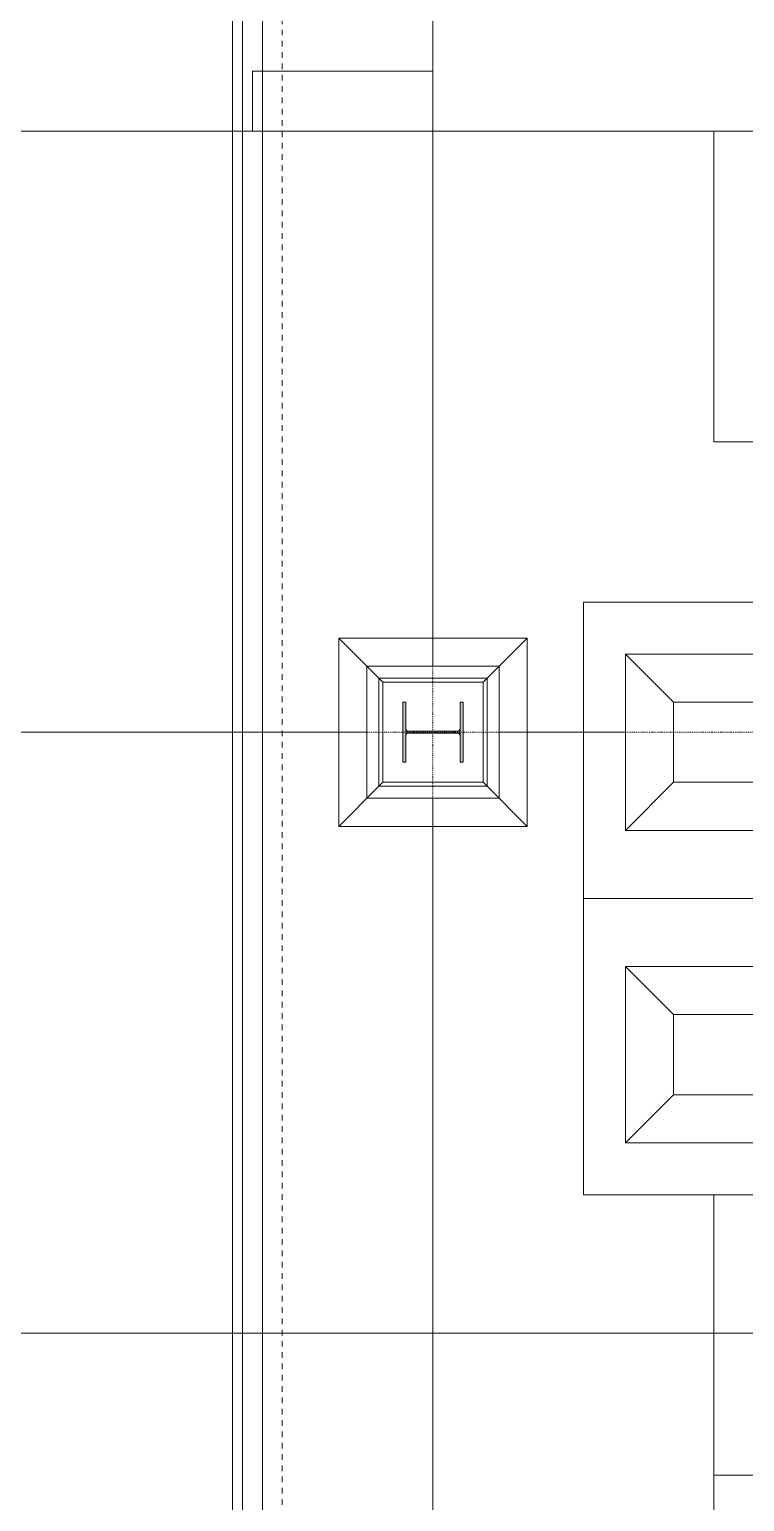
# Model space of a CAD drawing. Extents: x -32000 to 416743, y -254124 to 144214.
# Drawn here: x 6988 to 10554, y 41159 to 48509 of the extents above; entities that cross this region are included whole.
import ezdxf

# ---------------------------------------------------------------- set-up
doc = ezdxf.new("R2010")
doc.units = 0
doc.header["$LTSCALE"] = 10
for name, pattern in [('H12PL4$0$JJP_三點線', [0.9, 0.3, -0.15, 0, -0.15, 0, -0.15, 0, -0.15]), ('H12PL4$0$TAI_虛線', [5.644, 2.822, -2.822]), ('XFM7P40ICA$0$H12PL4$0$DOTK1', [0.01, 0.005, -0.005]), ('XFM7P40ICA$0$H12PL4$0$JJP_三點線', [0.9, 0.3, -0.15, 0, -0.15, 0, -0.15, 0, -0.15]), ('XFM7P40ICA$0$H12PL4$0$JJP_虛線(退縮線、投影線、地下室範圍、非屬本工程、圖面分區)', [0.45, 0.3, -0.15])]:
    doc.linetypes.add(name, pattern=pattern)
for name, color, linetype in [('H12PL4$0$A-ROOF', 252, 'Continuous'), ('H12PL4$0$S-COL', 252, 'Continuous'), ('H12PL4$0$S-GRID', 252, 'Continuous'), ('XFM7P40ICA$0$H12PL4$0$A-WALL-EX', 252, 'Continuous'), ('XFM7P40ICA$0$H12PL4$0$Hattch', 252, 'Continuous'), ('XFM7P40ICA$0$H12PL4$0$L40_19_MEJI', 252, 'Continuous'), ('XFM7P40ICA$0$H12PL4$0$L40_19_STEEL2', 252, 'Continuous'), ('XFM7P40ICA$0$H12PL4$0$L40_19_SUGATA3', 252, 'Continuous'), ('XFM7P40ICA$0$H12PL4$0$L40_19_SUGATAD', 252, 'Continuous'), ('XFM7P40ICA$0$H12PL4$0$L40_19_設備基礎', 252, 'Continuous'), ('XFM7P40ICA$0$H12PL4$0$S-COL', 252, 'Continuous'), ('XFM7P40ICA$0$H12PL4$0$S-GRID', 252, 'Continuous')]:
    doc.layers.add(name, color=color, linetype=linetype)

# ---------------------------------------------------------------- blocks, each defined once
blk = doc.blocks.new('H12PL4')
at = {"layer": 'H12PL4$0$A-ROOF', "linetype": 'H12PL4$0$TAI_虛線', "lineweight": 0, "flags": 128}
blk.add_lwpolyline([(8248.1, 2650), (8248.1, 57349.9)], dxfattribs=at)
at = {"layer": 'H12PL4$0$S-COL', "lineweight": 0, "flags": 128}
for points in [[(8530, 44530), (8530, 45470)], [(8730, 45270), (8530, 45470)], [(8530, 45470), (9470, 45470)], [(9470, 45470), (9270, 45270)], [(9470, 45470), (9470, 44530)], [(8730, 45270), (8730, 44730)], [(9270, 45270), (8730, 45270)], [(9270, 44730), (9270, 45270)], [(8730, 44730), (8530, 44530)], [(8730, 44730), (9270, 44730)], [(9470, 44530), (9270, 44730)], [(8530, 44530), (9470, 44530)]]:
    blk.add_lwpolyline(points, dxfattribs=at)
blk.add_lwpolyline([(8850, 45150), (8850, 44850), (8865, 44850), (8865, 44995), (9135, 44995), (9135, 44850), (9150, 44850), (9150, 45150), (9135, 45150), (9135, 45005), (8865, 45005), (8865, 45150)], close=True, dxfattribs=at)
at = {"layer": 'H12PL4$0$S-GRID', "linetype": 'H12PL4$0$JJP_三點線', "lineweight": 0}
for p, q in [((9000, 128250), (9000, -28000)), ((-29000, 45000), (289600, 45000))]:
    blk.add_line(p, q, dxfattribs=at)
blk = doc.blocks.new('XFM7P40ICA$0$H12PL4')
at = {"layer": 'XFM7P40ICA$0$H12PL4$0$Hattch', "linetype": 'Continuous', "lineweight": 0}
blk.add_hatch(color=256, dxfattribs=at).paths.add_polyline_path([(8850, 45150), (8850, 44850), (8865, 44850), (8865, 44995), (9135, 44995), (9135, 44850), (9150, 44850), (9150, 45150), (9135, 45150), (9135, 45005), (8865, 45005), (8865, 45150)])
at = {"layer": 'XFM7P40ICA$0$H12PL4$0$A-WALL-EX', "linetype": 'XFM7P40ICA$0$H12PL4$0$JJP_虛線(退縮線、投影線、地下室範圍、非屬本工程、圖面分區)', "lineweight": 0}
blk.add_line((8050, 57350), (8050, 2650), dxfattribs=at)
at = {"layer": 'XFM7P40ICA$0$H12PL4$0$A-WALL-EX', "linetype": 'XFM7P40ICA$0$H12PL4$0$JJP_虛線(退縮線、投影線、地下室範圍、非屬本工程、圖面分區)', "lineweight": 0, "flags": 128}
for points in [[(8000, 57500), (8000, 2500)], [(8150, 2650), (8150, 57350)]]:
    blk.add_lwpolyline(points, dxfattribs=at)
at = {"layer": 'XFM7P40ICA$0$H12PL4$0$L40_19_MEJI', "lineweight": 0}
for p, q in [((9000, 45330), (9000, 56670)), ((17300, 48000), (175, 48000)), ((10400, 46450), (10400, 48000)), ((15000, 46450), (10400, 46450)), ((9750, 45650), (15650, 45650)), ((9750, 45650), (9750, 42690)), ((8670, 45000), (175, 45000)), ((9960, 45000), (9330, 45000)), ((9000, 30330), (9000, 44670)), ((9750, 44170), (15650, 44170)), ((9750, 42690), (15650, 42690)), ((10400, 42690), (10400, 19840)), ((10610, 42000), (175, 42000)), ((10400, 41290), (15000, 41290))]:
    blk.add_line(p, q, dxfattribs=at)
at = {"layer": 'XFM7P40ICA$0$H12PL4$0$L40_19_STEEL2', "lineweight": 0, "flags": 128}
blk.add_lwpolyline([(8850, 44850), (8850, 45150), (8865, 45150), (8865, 45018, 0.414214), (8878, 45005), (9122, 45005, 0.414214), (9135, 45018), (9135, 45150), (9150, 45150), (9150, 44850), (9135, 44850), (9135, 44982, 0.414214), (9122, 44995), (8878, 44995, 0.414214), (8865, 44982), (8865, 44850)], format="xyb", close=True, dxfattribs=at)
at = {"layer": 'XFM7P40ICA$0$H12PL4$0$L40_19_SUGATA3', "lineweight": 0}
for p, q in [((10200, 45150), (9960, 45390)), ((8670, 45330), (8750, 45250)), ((9250, 45250), (9330, 45330)), ((8670, 44670), (8750, 44750)), ((9250, 44750), (9330, 44670)), ((10200, 44750), (9960, 44510)), ((10200, 43590), (9960, 43830)), ((10200, 43190), (9960, 42950))]:
    blk.add_line(p, q, dxfattribs=at)
at = {"layer": 'XFM7P40ICA$0$H12PL4$0$L40_19_SUGATA3', "lineweight": 0, "flags": 128}
for points in [[(8670, 44670), (9330, 44670), (9330, 45330), (8670, 45330)], [(8750, 44750), (9250, 44750), (9250, 45250), (8750, 45250)]]:
    blk.add_lwpolyline(points, close=True, dxfattribs=at)
at = {"layer": 'XFM7P40ICA$0$H12PL4$0$L40_19_SUGATAD', "linetype": 'XFM7P40ICA$0$H12PL4$0$DOTK1', "lineweight": 0}
blk.add_line((8000, 2500), (8000, 57495), dxfattribs=at)
at = {"layer": 'XFM7P40ICA$0$H12PL4$0$L40_19_設備基礎', "lineweight": 0, "flags": 128}
for points in [[(8100, 48000), (8100, 48300), (9000, 48300), (9000, 48000)], [(15440, 44510), (15440, 45390), (9960, 45390), (9960, 44510)], [(10200, 44750), (10200, 45150), (15200, 45150), (15200, 44750)], [(15440, 42950), (15440, 43830), (9960, 43830), (9960, 42950)], [(10200, 43190), (10200, 43590), (15200, 43590), (15200, 43190)]]:
    blk.add_lwpolyline(points, close=True, dxfattribs=at)
at = {"layer": 'XFM7P40ICA$0$H12PL4$0$S-COL', "lineweight": 0, "flags": 128}
for points in [[(8530, 44530), (8530, 45470)], [(8730, 45270), (8530, 45470)], [(8530, 45470), (9470, 45470)], [(9470, 45470), (9270, 45270)], [(9470, 45470), (9470, 44530)], [(8730, 45270), (8730, 44730)], [(9270, 45270), (8730, 45270)], [(9270, 44730), (9270, 45270)], [(8730, 44730), (8530, 44530)], [(8730, 44730), (9270, 44730)], [(9470, 44530), (9270, 44730)], [(8530, 44530), (9470, 44530)]]:
    blk.add_lwpolyline(points, dxfattribs=at)
blk.add_lwpolyline([(8850, 45150), (8850, 44850), (8865, 44850), (8865, 44995), (9135, 44995), (9135, 44850), (9150, 44850), (9150, 45150), (9135, 45150), (9135, 45005), (8865, 45005), (8865, 45150)], close=True, dxfattribs=at)
at = {"layer": 'XFM7P40ICA$0$H12PL4$0$S-GRID', "linetype": 'XFM7P40ICA$0$H12PL4$0$JJP_三點線', "lineweight": 0}
for p, q in [((9000, 128250), (9000, -28000)), ((-29000, 45000), (289600, 45000))]:
    blk.add_line(p, q, dxfattribs=at)
blk = doc.blocks.new('XFM7P40ICA')
blk.add_blockref('XFM7P40ICA$0$H12PL4', (0, 0))

msp = doc.modelspace()

# ---------------------------------------------------------------- block references
for name in ['H12PL4', 'XFM7P40ICA']:
    msp.add_blockref(name, (0, 0))

doc.saveas('drawing.dxf')
